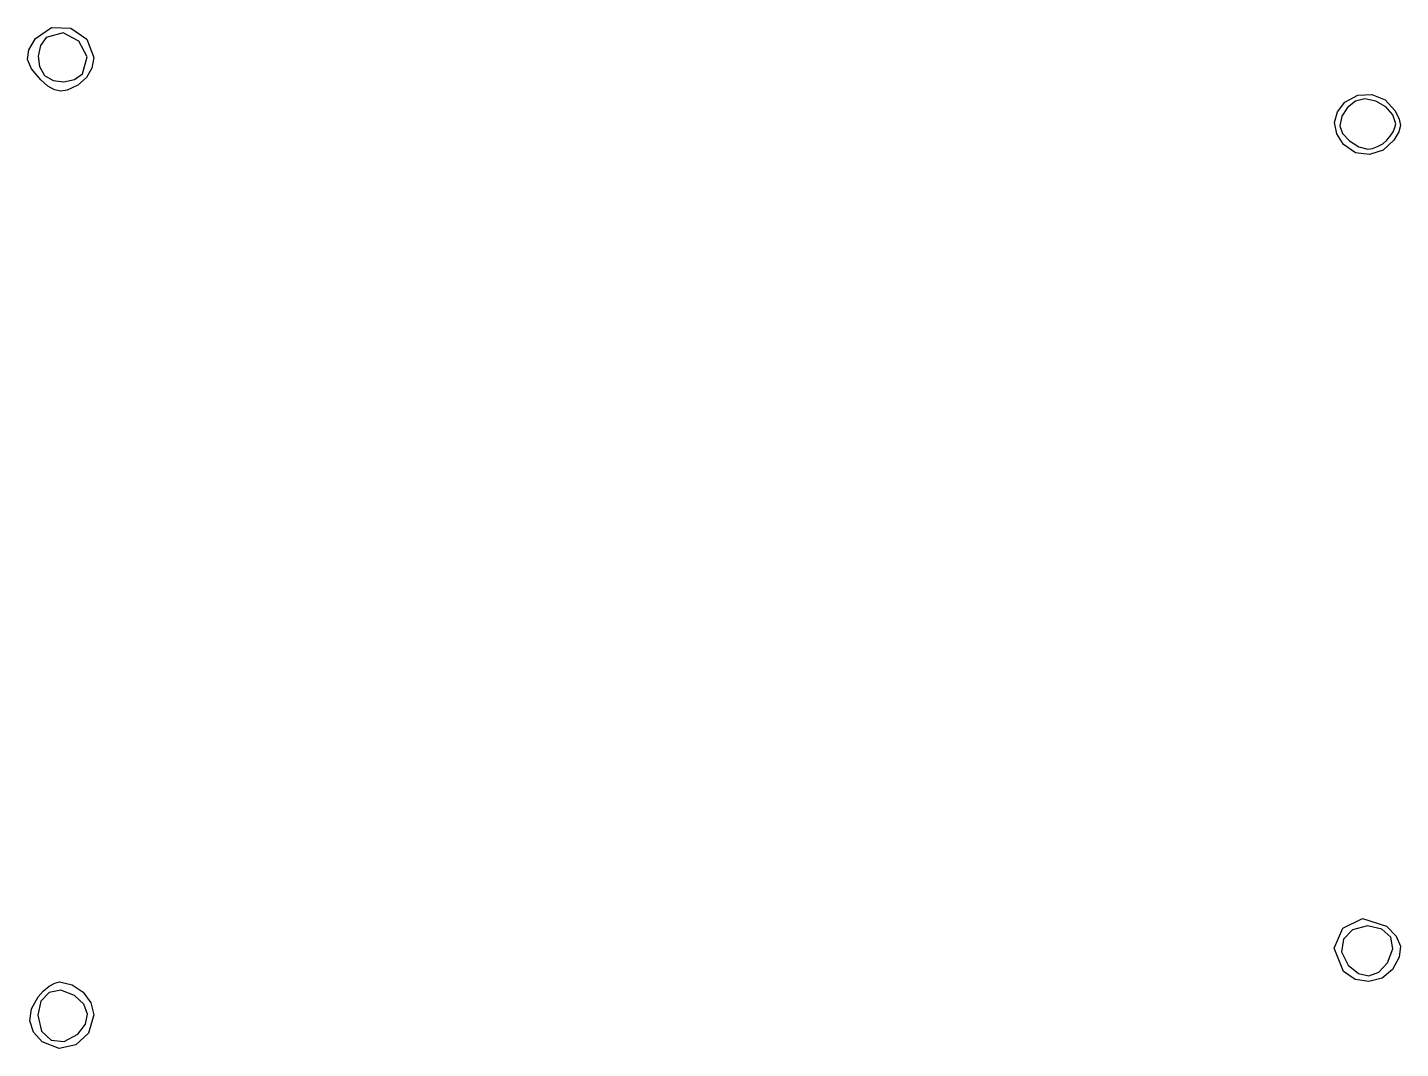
# Model space of a CAD drawing. Extents: x 0.1 to 69.5, y 0.1 to 51.7.
import ezdxf

# ---------------------------------------------------------------- set-up
doc = ezdxf.new("R2010")
doc.units = 0
doc.layers.add('Layer_1', color=7, linetype='CONTINUOUS')

msp = doc.modelspace()

# ---------------------------------------------------------------- linework, layer by layer
at = {"layer": 'Layer_1', "color": 7}
for points in [[(0.812814, 49.056606), (0.33743, 49.6087), (0.141111, 50.083968), (0.212914, 50.566619), (0.541895, 51.140834), (1.355894, 51.701649), (2.329764, 51.65885), (3.146532, 51.116092), (3.489226, 50.177017), (3.390872, 49.643913), (3.115623, 49.167912), (2.693213, 48.785577), (2.15337, 48.533487), (1.822808, 48.484793), (1.504958, 48.549597), (1.176175, 48.737128), (0.812814, 49.056606)], [(2.921739, 49.365521), (3.158154, 50.226386), (2.735724, 51.014574), (1.947536, 51.437004), (1.086671, 51.200589), (0.79502, 50.790054), (0.681211, 50.260718), (0.749884, 49.722301), (1.005671, 49.284517), (1.443454, 49.028734), (1.981869, 48.960061), (2.511205, 49.07387), (2.921739, 49.365521)], [(66.609635, 45.793076), (66.266136, 46.332388), (66.164612, 46.896031), (66.303703, 47.443796), (66.682047, 47.93549), (67.331198, 48.289611), (68.047867, 48.321203), (68.716443, 48.050244), (69.221313, 47.496705), (69.428552, 47.07719), (69.489199, 46.754023), (69.398862, 46.431779), (69.153154, 46.015041), (68.609334, 45.497668), (67.926438, 45.281435), (67.221021, 45.376516), (66.609635, 45.793076)], [(68.803512, 46.002677), (68.975712, 46.2051), (69.116727, 46.428406), (69.212008, 46.645472), (69.247004, 46.829184), (69.10707, 47.281711), (68.743647, 47.690044), (68.241285, 47.985446), (67.684554, 48.099184), (67.224475, 47.980338), (66.820677, 47.667898), (66.533875, 47.227995), (66.424782, 46.726785), (66.566474, 46.348754), (66.920217, 45.969129), (67.379023, 45.676428), (67.835893, 45.559184), (68.074396, 45.594183), (68.336332, 45.689464), (68.589954, 45.830482), (68.803512, 46.002677)], [(66.609635, 4.024176), (66.139416, 5.203865), (66.570815, 6.218002), (67.564048, 6.707855), (68.779325, 6.314748), (69.277371, 5.817105), (69.491925, 5.310601), (69.427821, 4.761312), (69.089891, 4.135315), (68.565257, 3.689855), (67.891, 3.518998), (67.196126, 3.628528), (66.609635, 4.024176)], [(68.837223, 4.476917), (69.105306, 5.170675), (68.996549, 5.762862), (68.553801, 6.175415), (67.819913, 6.330298), (67.070297, 6.139008), (66.61369, 5.655674), (66.516987, 5.016046), (66.847077, 4.3559), (67.371008, 3.937223), (67.894815, 3.818915), (68.392291, 3.99934), (68.837223, 4.476917)], [(0.890552, 0.474187), (0.44334, 0.971801), (0.25783, 1.53777), (0.33668, 2.142939), (0.682543, 2.758183), (0.949548, 3.049352), (1.240482, 3.287801), (1.520207, 3.448894), (1.753579, 3.508076), (2.390699, 3.364876), (2.946668, 2.987404), (3.340007, 2.453891), (3.489226, 1.842485), (3.232158, 0.924924), (2.587154, 0.324581), (1.743518, 0.141108), (0.890552, 0.474187)], [(2.690893, 0.870709), (3.079657, 1.371569), (3.178895, 1.884734), (2.991505, 2.37724), (2.520374, 2.816067), (1.83014, 3.082118), (1.237561, 2.975748), (0.823045, 2.540251), (0.667004, 1.818835), (0.854312, 1.022799), (1.335148, 0.56145), (1.987886, 0.491741), (2.690893, 0.870709)]]:
    msp.add_lwpolyline(points, dxfattribs=at)

doc.saveas('drawing.dxf')
